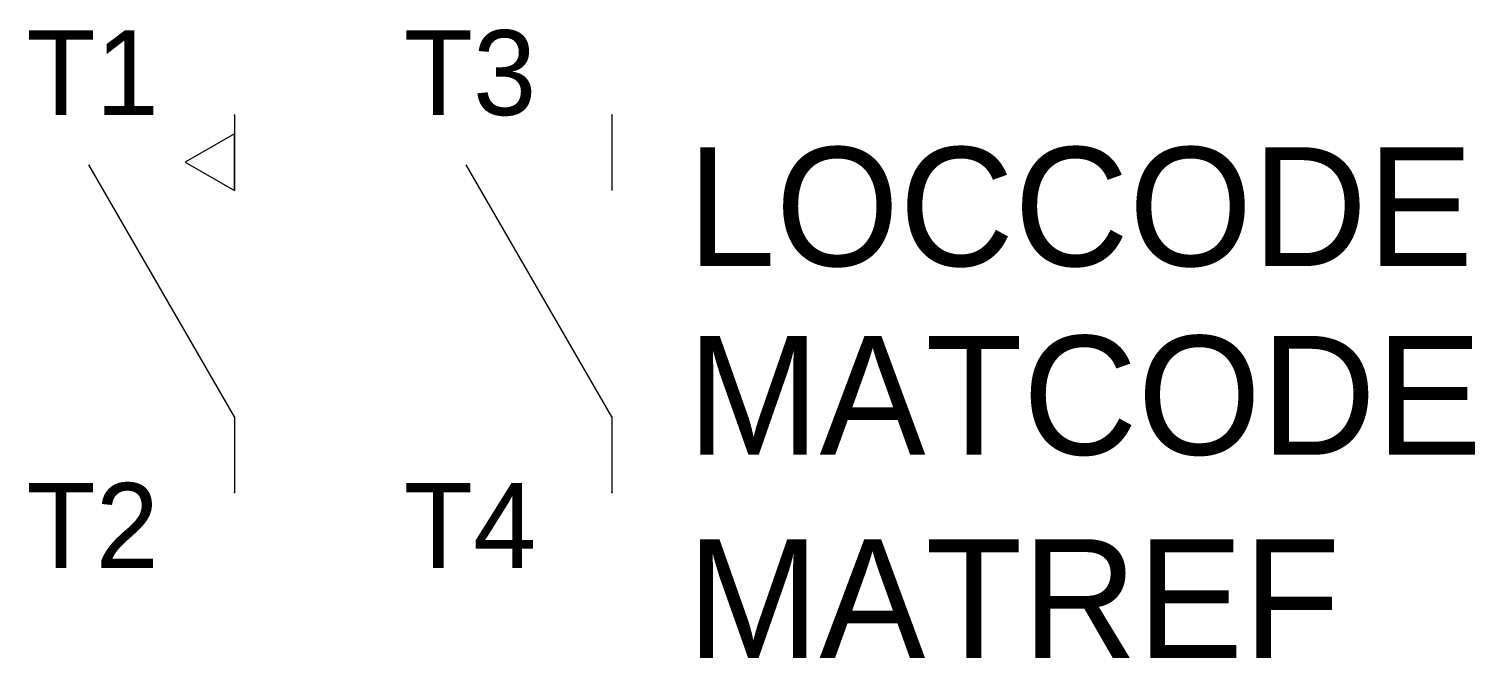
# Model space of a CAD drawing. Extents: x -5.4 to 32.9, y -9.4 to 7.3.
import ezdxf
from ezdxf.enums import TextEntityAlignment as Align

# ---------------------------------------------------------------- set-up
doc = ezdxf.new("R2010")
doc.units = 0
doc.layers.get('0').update_dxf_attribs({"linetype": 'CONTINUOUS'})
for name, color, linetype in [('A', 7, 'CONTINUOUS'), ('C', 6, 'CONTINUOUS'), ('T2', 7, 'CONTINUOUS')]:
    doc.layers.add(name, color=color, linetype=linetype)

msp = doc.modelspace()

# ---------------------------------------------------------------- linework, layer by layer
at = {"color": 0}
for p, q in [((0, 5), (0, 3)), ((10, 5), (10, 3)), ((0, -3), (-3.859, 3.683)), ((10, -3), (6.141, 3.683)), ((0, -3), (0, -5)), ((10, -3), (10, -5))]:
    msp.add_line(p, q, dxfattribs=at)
msp.add_lwpolyline([(-1.299, 3.75), (0, 3), (0, 4.5)], close=True, dxfattribs=at)
at = {"layer": 'A', "color": 0, "linetype": 'CONTINUOUS'}
msp.add_point((-1.732, 0), dxfattribs=at)
at = {"layer": 'C', "color": 0, "linetype": 'CONTINUOUS'}
for p in [(0, 5), (0, -5)]:
    msp.add_point(p, dxfattribs=at)
at = {"layer": 'C', "color": 0}
for p in [(10, 5), (10, -5)]:
    msp.add_point(p, dxfattribs=at)

# ---------------------------------------------------------------- texts
at = {"color": 0, "linetype": 'CONTINUOUS'}
for tag, p in [('LOCCODE', (12, 1)), ('MATCODE', (12, -4)), ('MATREF', (11.994, -9.389))]:
    msp.add_attdef(tag, p, '', height=3.15, dxfattribs=at)
at = {"layer": 'T2', "color": 0, "linetype": 'CONTINUOUS'}
for tag, p in [('T3', (8, 5)), ('T1', (-2, 5)), ('T2', (-2, -7)), ('T4', (8, -7))]:
    msp.add_attdef(tag, text='', height=2.25, dxfattribs=at).set_placement(p, align=Align.RIGHT)

doc.saveas('drawing.dxf')
